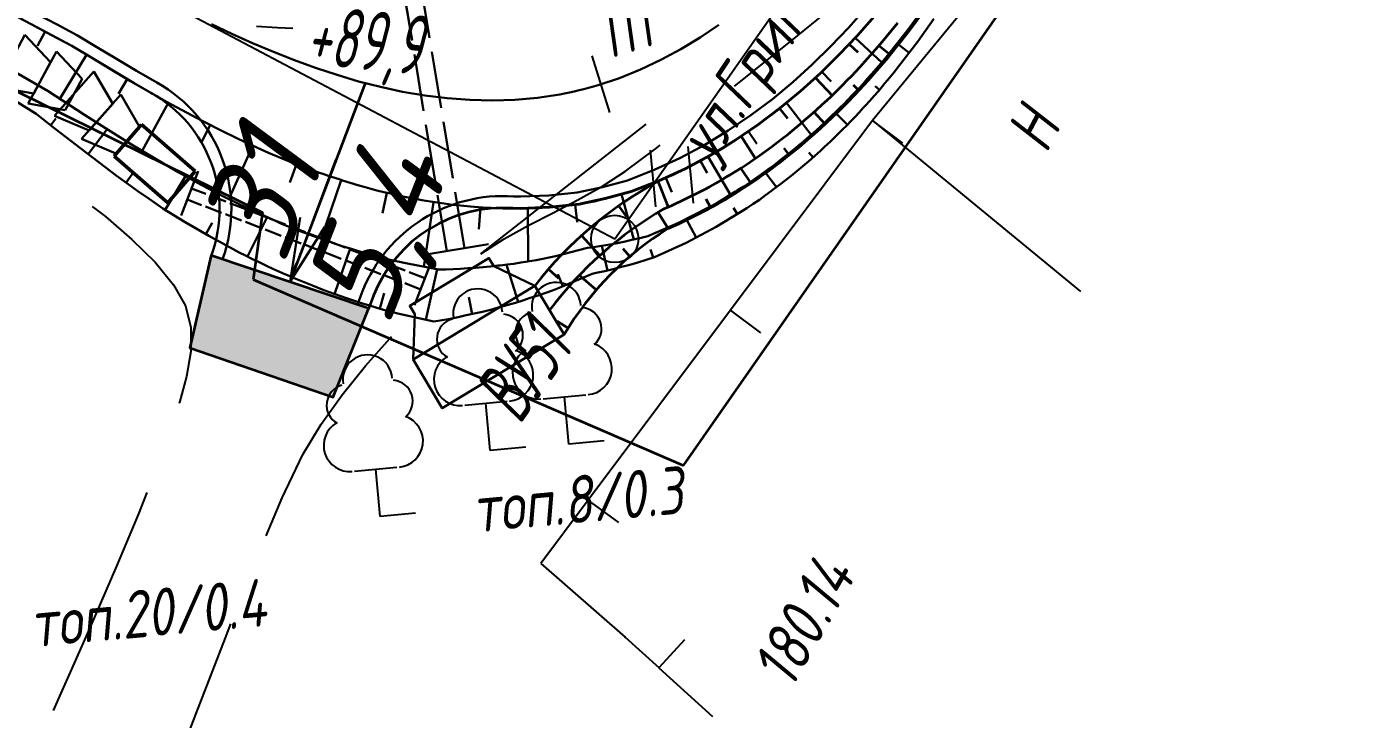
# Model space of a CAD drawing. Header units: millimetres. Extents: x 1808 to 2910, y -1045 to 155.
# Drawn here: x 2783.4 to 2839.3, y -941.2 to -912 of the extents above; entities that cross this region are included whole.
import ezdxf

# ---------------------------------------------------------------- set-up
doc = ezdxf.new("R2010")
doc.units = ezdxf.units.MM
doc.linetypes.add('ACAD_ISO02W100', pattern=[15, 12, -3])
doc.linetypes.add('CONTI', pattern=[0])
for name, color, linetype, lineweight in [('10', 1, 'Continuous', 35), ('Гравий', 30, 'Continuous', 35), ('КОПИЯ_ОСЬ_13_ОТКОСЫ', 7, 'Continuous', 30), ('КОПИЯ_ОСЬ_ОТКОСЫ', 7, 'Continuous', 30), ('ОСЬ_ВЕРХ_ПОКРЫТИЯ_ГРАНИЦЫ_ПОЛОС', 7, 'Continuous', 30), ('ОСЬ_ВЕРХ_ПОКРЫТИЯ_ОСЬ', 1, 'Continuous', 30), ('Ось_примыкания', 1, 'Continuous', 35), ('Трубы мет.', 7, 'ACAD_ISO02W100', 30), ('Уклоны ПЧ', 5, 'Continuous', 30)]:
    doc.layers.add(name, color=color, linetype=linetype, lineweight=lineweight)
for name, color, linetype in [('NAD_MDEFAULT', 7, 'CONTI'), ('PI_OTDEFAULT', 172, 'CONTI'), ('PI_TTDEFAULT', 5, 'CONTI'), ('SIT_LDEFAULT', 7, 'CONTI'), ('USLZNDEFAULT', 7, 'CONTI'), ('ZAPSKDEFAULT', 7, 'CONTI'), ('канава', 7, 'Continuous'), ('канавы', 14, 'Continuous'), ('КОПИЯ_ОСЬ_ТАНГЕНСЫ', 1, 'Continuous'), ('ОСЬ_ВЕРХ_ПОКРЫТИЯ_ОТКОСЫ', 7, 'Continuous'), ('ОСЬ_ВЕРХ_ПОКРЫТИЯ_ПИКЕТЫ', 1, 'Continuous')]:
    doc.layers.add(name, color=color, linetype=linetype)
doc.styles.add('eskd', font='isocpeur.ttf', dxfattribs={"width": 1.2, "height": 2})
doc.styles.get("Standard").update_dxf_attribs({"font": 'isocpeui.ttf'})
doc.styles.add('ГОСТ', font='isocpeur.ttf', dxfattribs={"height": 4})

# ---------------------------------------------------------------- blocks, each defined once
blk = doc.blocks.new('BL_2011')
at = {"color": 0}
for p, q in [((0, 0), (0, 2.4)), ((1.6, 0), (1.6, 2.4))]:
    blk.add_line(p, q, dxfattribs=at)
blk = doc.blocks.new('BL_104')
at = {"color": 0}
for p, q in [((-0.9, 2), (0.9, 2)), ((0, 0), (0, 2)), ((1.5, 0), (0, 0))]:
    blk.add_line(p, q, dxfattribs=at)
for centre, radius, start, end in [((0, 5.8), 1.04, 358, 185), ((-0.94, 4.8), 0.88, 100, 235), ((0.94, 4.8), 0.88, 305, 80), ((-1, 3.1), 1.1, 115, 270), ((1, 3.1), 1.1, 270, 65)]:
    blk.add_arc(centre, radius, start, end, dxfattribs=at)
blk = doc.blocks.new('6')
at = {"layer": 'канава', "color": 5, "linetype": 'Continuous', "lineweight": 30}
for p, q in [((-1.5, -1.25), (-1.5, 1.25)), ((0, 0.75), (-1.5, 1.25)), ((0, 0.75), (0, -0.75)), ((0, -0.75), (-1.5, -1.25))]:
    blk.add_line(p, q, dxfattribs=at)

msp = doc.modelspace()

# ---------------------------------------------------------------- hatches: boundary and pattern name
at = {"layer": 'Гравий', "ltscale": 7}
for points in [[(2791.158, -921.605), (2790.259, -925.502), (2795.413, -927.277), (2794.477, -922.722)], [(2795.413, -927.277), (2796.298, -927.582), (2797.796, -923.839), (2794.477, -922.722)]]:
    msp.add_hatch(color=256, dxfattribs=at).paths.add_polyline_path(points)

# ---------------------------------------------------------------- linework, layer by layer
at = {"layer": '10'}
msp.add_lwpolyline([(2299.114, -815.871), (2381.606, -830.694), (2442.031, -843.61), (2469.156, -847.431), (2465.222, -856.384), (2470.699, -857.691), (2519.43, -865.268), (2565.26, -865.7), (2570.108, -856.093), (2626.948, -857.048), (2650.096, -861.16), (2654.285, -862.347), (2713.343, -882.861), (2750.843, -898.867), (2750.843, -898.867), (2750.843, -898.867), (2750.843, -898.867), (2793.321, -919.798), (2792.927, -922.622), (2811.069, -930.469), (2878.299, -834.078)], dxfattribs=at)
at = {"layer": 'PI_TTDEFAULT', "color": 5}
msp.add_point((2808.603, -937.7, 180.142), dxfattribs=at)
at = {"layer": 'SIT_LDEFAULT', "color": 7}
for p, q in [((2825.614, -907.922), (2819.045, -915.915)), ((2815.59, -912.581), (2817.299, -911.201)), ((2793.953, -912.017), (2793.059, -911.964)), ((2794.599, -912.036), (2793.953, -912.017)), ((2813.614, -914.159), (2815.59, -912.581)), ((2813.226, -914.468), (2813.614, -914.159)), ((2802.524, -921.537), (2809.489, -916.078)), ((2819.045, -915.915), (2813.053, -923.915)), ((2819.045, -915.915), (2827.809, -923.134)), ((2820.321, -916.875), (2819.045, -915.915)), ((2808.621, -918.059), (2809.89, -917.111)), ((2809.89, -917.111), (2810.088, -916.962)), ((2807.649, -918.694), (2808.621, -918.059)), ((2806.617, -919.267), (2807.649, -918.694)), ((2786.135, -919.541), (2786.7, -919.973)), ((2805.571, -919.808), (2806.617, -919.267)), ((2786.7, -919.973), (2787.813, -920.935)), ((2804.524, -920.348), (2805.571, -919.808)), ((2803.503, -920.914), (2804.524, -920.348)), ((2787.813, -920.935), (2788.794, -921.895)), ((2802.524, -921.537), (2803.503, -920.914)), ((2788.794, -921.895), (2789.564, -922.849)), ((2789.564, -922.849), (2790.07, -923.738)), ((2790.07, -923.738), (2790.289, -924.648)), ((2813.053, -923.915), (2807.049, -931.924)), ((2814.329, -924.875), (2813.053, -923.915)), ((2790.289, -924.648), (2790.289, -925.653)), ((2797.661, -926.271), (2798.683, -925.107)), ((2798.683, -925.107), (2798.757, -925.029)), ((2790.289, -925.653), (2790.118, -926.709)), ((2796.682, -927.483), (2797.661, -926.271)), ((2790.118, -926.709), (2789.816, -927.814)), ((2795.787, -928.729), (2796.682, -927.483)), ((2789.806, -927.812), (2789.801, -927.842)), ((2795.021, -929.998), (2795.787, -928.729)), ((2794.147, -931.836), (2795.021, -929.998)), ((2788.434, -931.605), (2788.086, -932.509)), ((2793.478, -933.426), (2794.147, -931.836)), ((2807.049, -931.924), (2805.048, -934.593)), ((2808.336, -932.875), (2807.049, -931.924)), ((2788.086, -932.509), (2787.159, -934.713)), ((2787.159, -934.713), (2786.032, -937.31)), ((2805.048, -934.593), (2808.603, -937.7)), ((2786.032, -937.31), (2784.871, -939.931)), ((2791.755, -937.726), (2791.986, -937.147)), ((2790.515, -940.922), (2791.755, -937.726)), ((2808.603, -937.7), (2810.043, -939.003)), ((2811.109, -937.817), (2810.033, -939.001)), ((2810.033, -939.001), (2812.298, -941.055)), ((2784.871, -939.931), (2784.49, -940.789)), ((2789.453, -943.733), (2790.515, -940.922))]:
    msp.add_line(p, q, dxfattribs=at)
at = {"layer": 'Гравий', "linetype": 'Continuous'}
msp.add_lwpolyline([(2791.158, -921.605), (2790.259, -925.502), (2796.298, -927.582), (2797.796, -923.839)], dxfattribs=at)
at = {"layer": 'канавы', "color": 5, "lineweight": 50}
for p, q in [((2790.476, -918.06), (2788.213, -916.091)), ((2787.058, -917.419), (2789.321, -919.388)), ((2789.321, -919.388), (2790.476, -918.06))]:
    msp.add_line(p, q, dxfattribs=at)
msp.add_lwpolyline([(2787.058, -917.419), (2788.213, -916.091)], dxfattribs=at)
at = {"layer": 'КОПИЯ_ОСЬ_13_ОТКОСЫ'}
for points in [[(2780.897, -912.726), (2784.276, -914.681), (2785.815, -915.686), (2786.431, -916.082), (2787.79, -916.934), (2789.208, -917.781), (2789.794, -918.115), (2790.733, -918.635), (2791.704, -919.142), (2792.706, -919.632), (2793.86, -920.154), (2794.097, -920.257), (2794.334, -920.357), (2794.574, -920.453), (2794.815, -920.545), (2794.936, -920.595), (2795.181, -920.692), (2795.427, -920.785), (2795.674, -920.874), (2795.924, -920.958), (2796.037, -921.001), (2796.378, -921.121), (2796.723, -921.233), (2797.07, -921.337), (2797.283, -921.406), (2797.604, -921.503), (2797.928, -921.592), (2798.254, -921.674), (2798.364, -921.705), (2798.695, -921.793), (2799.028, -921.872), (2799.363, -921.942), (2800.735, -922.201), (2801.047, -922.2), (2801.359, -922.191), (2801.671, -922.174), (2801.983, -922.15), (2802.297, -922.134), (2802.612, -922.11), (2802.926, -922.078), (2803.239, -922.038), (2803.337, -922.029), (2803.629, -921.998), (2803.92, -921.959), (2804.211, -921.914), (2804.5, -921.86), (2804.591, -921.848), (2804.863, -921.804), (2805.134, -921.755), (2805.404, -921.699), (2805.672, -921.636), (2807.016, -921.293), (2807.188, -921.27), (2807.531, -921.219), (2807.873, -921.162), (2808.214, -921.1), (2808.554, -921.032), (2808.892, -920.959), (2809.23, -920.881), (2809.566, -920.797), (2810.86, -920.235), (2812.091, -919.605), (2812.263, -919.515), (2812.518, -919.375), (2812.768, -919.228), (2813.015, -919.075), (2813.259, -918.916), (2813.347, -918.864), (2813.607, -918.702), (2813.863, -918.533), (2814.115, -918.358), (2814.363, -918.177), (2814.631, -917.991), (2814.894, -917.799), (2815.152, -917.599), (2815.405, -917.394), (2815.658, -917.198), (2815.905, -916.996), (2816.148, -916.789), (2816.386, -916.575), (2816.56, -916.427), (2816.816, -916.2), (2817.066, -915.967), (2817.31, -915.728), (2817.489, -915.56), (2817.666, -915.388), (2817.84, -915.214), (2818.011, -915.037), (2818.179, -914.857), (2818.273, -914.761), (2818.458, -914.567), (2818.641, -914.371), (2818.819, -914.171), (2818.995, -913.968), (2819.094, -913.858), (2819.29, -913.636), (2819.482, -913.411), (2819.67, -913.181), (2820.485, -912.155), (2821.166, -911.238)], [(2780.897, -912.726), (2784.276, -914.681), (2785.815, -915.687), (2786.431, -916.082), (2787.79, -916.934), (2789.208, -917.781), (2789.794, -918.116), (2790.733, -918.635), (2791.704, -919.142), (2792.706, -919.632), (2793.86, -920.154), (2794.097, -920.257), (2794.335, -920.357), (2794.574, -920.453), (2794.815, -920.545), (2794.936, -920.595), (2795.181, -920.692), (2795.427, -920.785), (2795.674, -920.874), (2795.924, -920.959), (2796.037, -921.001), (2796.378, -921.121), (2796.723, -921.233), (2797.07, -921.337), (2797.283, -921.406), (2797.604, -921.503), (2797.928, -921.592), (2798.254, -921.674), (2798.364, -921.705), (2798.695, -921.793), (2799.028, -921.872), (2799.363, -921.942), (2800.735, -922.201), (2801.047, -922.2), (2801.359, -922.191), (2801.671, -922.174), (2801.982, -922.15), (2802.298, -922.134), (2802.612, -922.11), (2802.926, -922.078), (2803.239, -922.038), (2803.337, -922.029), (2803.629, -921.998), (2803.921, -921.959), (2804.211, -921.913), (2804.5, -921.861), (2804.591, -921.848), (2804.863, -921.804), (2805.134, -921.755), (2805.404, -921.699), (2805.672, -921.636), (2807.016, -921.293), (2807.188, -921.27), (2807.531, -921.219), (2807.873, -921.162), (2808.214, -921.1), (2808.554, -921.032), (2808.892, -920.959), (2809.23, -920.881), (2809.566, -920.797), (2810.86, -920.235), (2812.092, -919.605), (2812.263, -919.515), (2812.517, -919.375), (2812.768, -919.228), (2813.016, -919.075), (2813.259, -918.916), (2813.347, -918.864), (2813.607, -918.702), (2813.863, -918.533), (2814.115, -918.358), (2814.363, -918.177), (2814.631, -917.991), (2814.894, -917.798), (2815.152, -917.599), (2815.405, -917.394), (2815.658, -917.198), (2815.905, -916.996), (2816.148, -916.789), (2816.386, -916.575), (2816.56, -916.428), (2816.816, -916.2), (2817.066, -915.967), (2817.31, -915.728), (2817.49, -915.559), (2817.666, -915.388), (2817.84, -915.214), (2818.011, -915.037), (2818.179, -914.857), (2818.273, -914.761), (2818.458, -914.568), (2818.64, -914.371), (2818.819, -914.171), (2818.995, -913.968), (2819.094, -913.858), (2819.29, -913.636), (2819.482, -913.411), (2819.67, -913.182), (2820.485, -912.155), (2821.166, -911.238)], [(2781.836, -910.951), (2785.284, -912.774), (2786.145, -913.297), (2787.907, -914.347), (2789.272, -915.128), (2790.776, -915.941), (2791.687, -916.404), (2792.62, -916.851), (2793.576, -917.279), (2794.556, -917.685), (2795.674, -918.108), (2795.902, -918.19), (2796.131, -918.269), (2796.361, -918.344), (2796.592, -918.415), (2796.697, -918.45), (2797.012, -918.551), (2797.33, -918.644), (2797.65, -918.729), (2797.845, -918.786), (2798.139, -918.866), (2798.435, -918.939), (2798.733, -919.005), (2798.933, -919.055), (2799.235, -919.123), (2799.538, -919.183), (2799.842, -919.236), (2800.03, -919.274), (2800.218, -919.309), (2800.407, -919.341), (2800.596, -919.37), (2800.786, -919.396), (2800.976, -919.418), (2801.16, -919.447), (2801.344, -919.472), (2801.528, -919.494), (2801.805, -919.522), (2802.083, -919.542), (2802.256, -919.561), (2802.429, -919.576), (2802.603, -919.589), (2802.776, -919.599), (2802.95, -919.606), (2803.292, -919.616), (2803.455, -919.625), (2803.619, -919.63), (2803.782, -919.632), (2803.946, -919.633), (2804.109, -919.63), (2804.273, -919.625), (2804.437, -919.623), (2804.603, -919.622), (2804.769, -919.618), (2804.934, -919.612), (2805.1, -919.603), (2805.348, -919.584), (2806.681, -919.446), (2806.996, -919.393), (2807.308, -919.33), (2807.619, -919.256), (2808.851, -918.924), (2808.974, -918.88), (2810.166, -918.407), (2810.4, -918.311), (2810.631, -918.208), (2810.86, -918.1), (2811.086, -917.988), (2811.309, -917.869), (2811.469, -917.792), (2811.707, -917.67), (2811.942, -917.543), (2812.174, -917.411), (2812.402, -917.273), (2812.484, -917.226), (2812.73, -917.085), (2812.972, -916.938), (2813.21, -916.784), (2813.444, -916.625), (2813.699, -916.461), (2813.949, -916.291), (2814.195, -916.115), (2814.437, -915.933), (2814.613, -915.807), (2814.874, -915.612), (2815.13, -915.411), (2815.38, -915.203), (2815.548, -915.07), (2815.795, -914.866), (2816.038, -914.656), (2816.276, -914.44), (2816.364, -914.365), (2816.624, -914.133), (2816.878, -913.895), (2817.126, -913.651), (2817.31, -913.476), (2817.492, -913.298), (2817.67, -913.117), (2817.846, -912.933), (2818.698, -912.011), (2819.425, -911.168)], [(2780.447, -913.578), (2783.77, -915.637), (2784.581, -916.266), (2785.242, -916.785), (2785.411, -916.913), (2787.145, -918.236), (2787.599, -918.566), (2788.062, -918.896), (2788.533, -919.228), (2789.111, -919.626), (2790.06, -920.209), (2791.048, -920.782), (2792.075, -921.34), (2792.339, -921.481), (2792.605, -921.618), (2792.874, -921.75), (2793.145, -921.878), (2793.267, -921.939), (2793.512, -922.059), (2793.759, -922.174), (2794.008, -922.285), (2794.259, -922.393), (2794.373, -922.445), (2794.718, -922.597), (2795.067, -922.742), (2795.419, -922.877), (2795.658, -922.975), (2795.898, -923.069), (2796.139, -923.159), (2796.382, -923.245), (2796.627, -923.327), (2796.853, -923.409), (2797.194, -923.526), (2797.537, -923.634), (2797.884, -923.734), (2798.099, -923.802), (2798.424, -923.899), (2798.751, -923.987), (2799.079, -924.067), (2800.544, -924.395), (2800.887, -924.341), (2801.228, -924.28), (2801.568, -924.21), (2801.906, -924.132), (2802.247, -924.063), (2802.587, -923.985), (2802.925, -923.898), (2803.26, -923.803), (2803.364, -923.777), (2803.677, -923.695), (2803.987, -923.606), (2804.295, -923.508), (2804.601, -923.403), (2804.697, -923.375), (2804.983, -923.284), (2805.268, -923.186), (2805.55, -923.082), (2805.829, -922.97), (2807.214, -922.384), (2807.392, -922.347), (2807.746, -922.269), (2808.099, -922.185), (2808.45, -922.096), (2808.8, -922.001), (2809.148, -921.901), (2809.495, -921.795), (2809.84, -921.683), (2811.181, -921.078), (2812.451, -920.402), (2813.741, -919.612), (2814.007, -919.439), (2814.27, -919.26), (2814.528, -919.075), (2814.781, -918.883), (2814.866, -918.823), (2815.117, -918.64), (2815.363, -918.451), (2815.606, -918.256), (2815.843, -918.055), (2816.1, -917.849), (2816.352, -917.637), (2816.598, -917.418), (2816.84, -917.194), (2817.015, -917.038), (2817.274, -916.8), (2817.527, -916.555), (2817.773, -916.305), (2817.954, -916.128), (2818.132, -915.949), (2818.307, -915.767), (2818.479, -915.582), (2818.647, -915.394), (2818.742, -915.294), (2818.928, -915.092), (2819.111, -914.887), (2819.29, -914.679), (2819.465, -914.467), (2819.564, -914.353), (2819.76, -914.122), (2819.951, -913.888), (2820.139, -913.65), (2820.948, -912.585), (2821.621, -911.638)], [(2784.15, -912.174), (2783.834, -912.773)], [(2818.306, -912.435), (2819.43, -913.472)], [(2820.586, -913.063), (2820.074, -912.674)], [(2785.897, -913.146), (2784.77, -915.004)], [(2816.909, -913.865), (2817.302, -914.272)], [(2787.614, -914.172), (2787.243, -914.794)], [(2819.336, -914.624), (2819.149, -914.467)], [(2789.348, -915.169), (2788.247, -917.207)], [(2815.406, -915.183), (2816.452, -916.52)], [(2817.985, -916.098), (2817.468, -915.579)], [(2784.387, -916.115), (2784.6, -915.84)], [(2785.969, -917.338), (2786.767, -916.292)], [(2791.112, -916.112), (2790.762, -916.8)], [(2813.81, -916.387), (2814.158, -916.901)], [(2792.912, -916.982), (2791.901, -919.238)], [(2812.114, -917.446), (2813.047, -919.055)], [(2816.536, -917.475), (2816.354, -917.273)], [(2794.754, -917.76), (2794.463, -918.531)], [(2787.566, -918.542), (2787.824, -918.187)], [(2789.207, -919.685), (2790.075, -918.271)], [(2796.638, -918.43), (2795.797, -920.916)], [(2810.327, -918.341), (2810.582, -918.949)], [(2814.985, -918.737), (2814.506, -918.079)], [(2798.563, -918.968), (2798.373, -919.822)], [(2808.452, -919.032), (2808.969, -920.942)], [(2800.524, -919.359), (2800.114, -922.084)], [(2802.511, -919.583), (2802.443, -920.498)], [(2804.51, -919.623), (2804.518, -921.858)], [(2806.502, -919.465), (2806.58, -920.206)], [(2813.333, -919.862), (2813.178, -919.61)], [(2790.924, -920.71), (2791.201, -920.232)], [(2792.685, -921.658), (2793.511, -919.996)], [(2811.598, -920.856), (2811.181, -920.071)], [(2796.358, -923.236), (2797.018, -921.322)], [(2807.862, -922.242), (2807.619, -921.205)], [(2809.787, -921.701), (2809.676, -921.363)], [(2794.498, -922.501), (2794.75, -921.936)], [(2800.204, -924.319), (2800.679, -922.191)], [(2804.099, -923.571), (2803.608, -922)], [(2805.983, -922.905), (2805.769, -922.4)], [(2798.26, -923.851), (2798.452, -923.204)], [(2802.165, -924.08), (2802.016, -923.369)]]:
    msp.add_lwpolyline(points, dxfattribs=at)
at = {"layer": 'КОПИЯ_ОСЬ_ТАНГЕНСЫ'}
for p, q in [((2808.171, -920.914), (2842.789, -871.709)), ((2721.161, -874.915), (2808.171, -920.914))]:
    msp.add_line(p, q, dxfattribs=at)
msp.add_circle((2808.171, -920.914), 1, dxfattribs=at)
at = {"layer": 'ОСЬ_ВЕРХ_ПОКРЫТИЯ_ГРАНИЦЫ_ПОЛОС'}
for points in [[(2787.587, -913.578), (2787.166, -913.328), (2786.337, -912.829), (2785.517, -912.332), (2784.655, -911.876), (2783.793, -911.42), (2782.932, -910.965)], [(2782.698, -911.407), (2783.56, -911.862), (2784.422, -912.318), (2785.271, -912.767), (2786.078, -913.257), (2786.91, -913.758), (2787.754, -914.258), (2788.613, -914.757), (2788.677, -914.793)]]:
    msp.add_lwpolyline(points, dxfattribs=at)
for points in [[(2818.736, -911.209), (2818.027, -912.008), (2817.283, -912.792), (2816.501, -913.557), (2815.68, -914.3), (2814.816, -915.015), (2813.91, -915.699), (2812.959, -916.345), (2811.963, -916.949), (2810.921, -917.505), (2809.836, -918.006), (2808.706, -918.445), (2807.656, -918.73), (2806.592, -918.954), (2805.386, -919.077), (2804.191, -919.125), (2803.9, -919.12), (2803.9, -919.12), (2803.9, -919.12, 0.325504), (2797.535, -923.115), (2797.323, -923.679)], [(2797.796, -923.839), (2798.001, -923.296, -0.325852), (2803.878, -919.619), (2804.197, -919.625), (2805.421, -919.576), (2806.669, -919.449), (2807.773, -919.216), (2808.863, -918.921), (2810.031, -918.466), (2811.144, -917.953), (2812.21, -917.384), (2813.229, -916.766), (2814.201, -916.105), (2815.127, -915.407), (2816.007, -914.678), (2816.844, -913.921), (2817.639, -913.143), (2818.396, -912.346), (2819.115, -911.535)], [(2791.632, -921.765), (2791.632, -921.765, 0.369171), (2788.861, -914.323), (2788.861, -914.323), (2788.861, -914.323), (2788.861, -914.323), (2788.007, -913.827), (2787.587, -913.578)], [(2791.162, -921.593, 0.3694), (2788.615, -914.758), (2787.754, -914.258), (2787.332, -914.008)]]:
    msp.add_lwpolyline(points, format="xyb", dxfattribs=at)
at = {"layer": 'ОСЬ_ВЕРХ_ПОКРЫТИЯ_ОСЬ'}
msp.add_lwpolyline([(2791.167, -911.857), (2792.029, -912.264), (2792.898, -912.654), (2793.774, -913.026), (2794.66, -913.376), (2795.555, -913.703), (2796.459, -914.002), (2797.372, -914.271), (2798.295, -914.506), (2799.226, -914.706), (2800.165, -914.865), (2801.11, -914.982), (2802.06, -915.053), (2803.012, -915.075), (2803.964, -915.045), (2804.912, -914.961), (2805.854, -914.82), (2805.854, -914.82, 0.027676), (2807.467, -914.432), (2807.467, -914.432), (2808.37, -914.131), (2809.254, -913.775), (2810.115, -913.369), (2810.953, -912.917), (2811.767, -912.423), (2812.556, -911.889)], format="xyb", dxfattribs=at)
at = {"layer": 'ОСЬ_ВЕРХ_ПОКРЫТИЯ_ОТКОСЫ'}
msp.add_lwpolyline([(2809.985, -918.479), (2810.166, -918.407), (2810.4, -918.311), (2810.631, -918.208), (2810.86, -918.1), (2811.086, -917.988), (2811.309, -917.869), (2811.469, -917.792), (2811.707, -917.67), (2811.942, -917.543), (2812.174, -917.411), (2812.402, -917.273), (2812.484, -917.226), (2812.73, -917.085), (2812.972, -916.938), (2813.21, -916.784), (2813.444, -916.625), (2813.699, -916.461), (2813.949, -916.291), (2814.195, -916.115), (2814.437, -915.933), (2814.613, -915.807), (2814.874, -915.612), (2815.13, -915.411), (2815.38, -915.203), (2815.548, -915.07), (2815.795, -914.866), (2816.038, -914.656), (2816.276, -914.44), (2816.364, -914.365), (2816.624, -914.133), (2816.878, -913.895), (2817.126, -913.651), (2817.31, -913.476), (2817.492, -913.298), (2817.67, -913.117), (2817.846, -912.933), (2818.698, -912.011), (2819.425, -911.168)], dxfattribs=at)
at = {"layer": 'ОСЬ_ВЕРХ_ПОКРЫТИЯ_ПИКЕТЫ'}
msp.add_line((2807.958, -915.589), (2807.221, -913.201), dxfattribs=at)
msp.add_line((2807.958, -915.589), (2807.221, -913.201), dxfattribs=at)
at = {"layer": 'Ось_примыкания', "color": 0}
for p, q in [((2818.056, -912.705), (2818.415, -913.037)), ((2819.784, -913.154), (2819.305, -912.773)), ((2816.64, -914.117), (2817.338, -914.862)), ((2818.466, -914.658), (2818.231, -914.433)), ((2815.121, -915.417), (2815.449, -915.834)), ((2817.05, -916.07), (2816.58, -915.564)), ((2813.501, -916.588), (2814.097, -917.515)), ((2815.532, -917.371), (2815.31, -917.083)), ((2811.791, -917.624), (2812.062, -918.126)), ((2813.924, -918.559), (2813.489, -917.93)), ((2809.985, -918.479), (2810.42, -919.575)), ((2808.333, -919.519), (2808.663, -919.985)), ((2812.217, -919.599), (2812.031, -919.244)), ((2810.422, -920.479), (2809.997, -919.793)), ((2806.773, -920.769), (2807.538, -921.615)), ((2808.808, -921.657), (2808.531, -921.333)), ((2805.372, -922.194), (2805.797, -922.565)), ((2807.391, -923.066), (2806.675, -922.448)), ((2806.204, -924.673), (2805.744, -924.385))]:
    msp.add_line(p, q, dxfattribs=at)
at = {"layer": 'Ось_примыкания', "color": 0, "ltscale": 7}
for points in [[(2810.422, -920.479), (2810.878, -920.282), (2812.113, -919.653), (2812.285, -919.564), (2812.541, -919.423), (2812.792, -919.277), (2813.04, -919.124), (2813.285, -918.966), (2813.373, -918.913), (2813.634, -918.751), (2813.891, -918.582), (2814.144, -918.408), (2814.393, -918.227), (2814.661, -918.041), (2814.925, -917.848), (2815.184, -917.65), (2815.438, -917.444), (2815.692, -917.248), (2815.941, -917.047), (2816.185, -916.839), (2816.424, -916.626), (2816.598, -916.478), (2816.854, -916.251), (2817.106, -916.018), (2817.351, -915.779), (2817.531, -915.61), (2817.709, -915.439), (2817.883, -915.265), (2818.055, -915.088), (2818.223, -914.908), (2818.318, -914.813), (2818.504, -914.619), (2818.687, -914.422), (2818.867, -914.222), (2819.043, -914.019), (2819.143, -913.91), (2819.34, -913.687), (2819.532, -913.462), (2819.721, -913.233), (2820.54, -912.206), (2821.225, -911.289)], [(2810.24, -919.649), (2810.584, -919.507), (2811.783, -918.92), (2811.95, -918.835), (2812.198, -918.704), (2812.444, -918.566), (2812.685, -918.422), (2812.923, -918.273), (2813.01, -918.223), (2813.265, -918.071), (2813.516, -917.912), (2813.764, -917.747), (2814.007, -917.575), (2814.271, -917.4), (2814.53, -917.217), (2814.784, -917.029), (2815.034, -916.834), (2815.216, -916.699), (2815.484, -916.491), (2815.748, -916.277), (2816.005, -916.056), (2816.177, -915.914), (2816.431, -915.697), (2816.68, -915.474), (2816.923, -915.246), (2817.013, -915.166), (2817.278, -914.921), (2817.537, -914.669), (2817.79, -914.412), (2817.977, -914.227), (2818.161, -914.04), (2818.342, -913.849), (2818.52, -913.655), (2819.381, -912.688), (2820.111, -911.807)]]:
    msp.add_lwpolyline(points, dxfattribs=at)
at = {"layer": 'Ось_примыкания', "linetype": 'Continuous'}
msp.add_lwpolyline([(2819.115, -911.535), (2818.396, -912.346), (2817.639, -913.143), (2816.844, -913.921), (2816.007, -914.678), (2815.127, -915.407), (2814.201, -916.105), (2813.229, -916.766), (2812.21, -917.384), (2811.144, -917.953), (2810.031, -918.466), (2808.863, -918.921), (2807.773, -919.216), (2806.669, -919.449), (2805.421, -919.576), (2804.197, -919.625), (2803.878, -919.619, 0.32584), (2798.001, -923.296), (2797.791, -923.855)], format="xyb", dxfattribs=at)
for points in [[(2802.988, -919.603), (2804.197, -919.625), (2805.421, -919.576), (2806.669, -919.449), (2807.773, -919.216), (2808.863, -918.921), (2810.031, -918.466), (2811.144, -917.953), (2812.21, -917.384), (2813.229, -916.766), (2814.201, -916.105), (2815.127, -915.407), (2816.007, -914.678), (2816.844, -913.921), (2817.639, -913.143), (2818.396, -912.346), (2819.115, -911.535)], [(2794.477, -922.722), (2797.654, -914.343)], [(2791.158, -921.605), (2797.796, -923.839)]]:
    msp.add_lwpolyline(points, dxfattribs=at)
at = {"layer": 'Ось_примыкания', "color": 0, "ltscale": 7}
for points in [[(2810.029, -918.462, 0.102415), (2804.799, -922.887, 2.692555)], [(2810.24, -919.649, 0.099012), (2805.42, -923.914, 0.093468)], [(2810.422, -920.479, 0.120814), (2806.041, -924.94, 1.275459)]]:
    msp.add_lwpolyline(points, format="xyb", dxfattribs=at)
at = {"layer": 'Трубы мет.', "ltscale": 0.2}
for points in [[(2801.093, -921.432), (2798.951, -908.509)], [(2801.833, -921.31), (2799.691, -908.386)]]:
    msp.add_lwpolyline(points, dxfattribs=at)
at = {"layer": 'Трубы мет.', "lineweight": 30}
for points in [[(2790.605, -918.058), (2789.886, -919.925)], [(2802.849, -921.141), (2800.136, -921.591)], [(2800.448, -921.846), (2799.729, -923.712)]]:
    msp.add_lwpolyline(points, dxfattribs=at)
at = {"layer": 'Трубы мет.', "lineweight": 30, "ltscale": 0.06}
for points in [[(2800.168, -922.573), (2790.325, -918.785)], [(2799.988, -923.04), (2790.145, -919.252)]]:
    msp.add_lwpolyline(points, dxfattribs=at)
at = {"layer": 'Трубы мет.', "linetype": 'Continuous'}
for points in [[(2799.665, -925.993), (2799.735, -924.081), (2799.528, -923.738), (2802.865, -921.719), (2803.072, -922.062), (2804.799, -922.887)], [(2799.665, -925.993), (2800.897, -928.053), (2806.041, -924.94), (2804.799, -922.887)]]:
    msp.add_lwpolyline(points, close=True, dxfattribs=at)
at = {"layer": 'Уклоны ПЧ', "ltscale": 2}
for points in [[(2794.488, -922.705), (2796.416, -917.576)], [(2794.488, -922.705), (2794.908, -920.011)], [(2794.488, -922.705), (2795.947, -920.402)]]:
    msp.add_lwpolyline(points, dxfattribs=at)

# ---------------------------------------------------------------- block references
at = {"layer": 'USLZNDEFAULT', "color": 7, "rotation": 5.244115039693727}
for p in [(2802.923, -929.834, 180.891), (2806.237, -929.562, 180.939), (2798.275, -932.617, 180.433)]:
    msp.add_blockref('BL_104', p, dxfattribs=at)
at = {"layer": 'ZAPSKDEFAULT', "color": 7, "rotation": 5.244115039693727}
msp.add_blockref('BL_2011', (2809.896, -919.557), dxfattribs=at)
at = {"layer": 'КОПИЯ_ОСЬ_ОТКОСЫ', "linetype": 'Continuous'}
for p, rotation in [((2784.027, -914.127), 331.6062244472441), ((2785.354, -914.825), 331.6062244472441), ((2786.502, -915.785), 318.4739879590381), ((2787.634, -916.756), 318.4739879590381)]:
    msp.add_blockref('6', p, dxfattribs=dict(at, rotation=rotation))

# ---------------------------------------------------------------- texts
at = {"layer": 'NAD_MDEFAULT', "color": 7, "style": 'eskd', "oblique": 10, "width": 0.8}
for s, rotation, p in [('ул.Григория Лядова', 56.2441, (2812.315, -917.761)), ('Н', 62.1431, (2826.366, -917.369)), ('топ.8/0.3', 5.2441, (2802.263, -933.295)), ('топ.20/0.4', 5.2441, (2783.616, -938.135, 181))]:
    msp.add_text(s, height=2, rotation=rotation, dxfattribs=at).set_placement(p)
at = {"layer": 'PI_OTDEFAULT', "color": 172, "style": 'eskd', "oblique": 10, "width": 0.8}
msp.add_text('180.14', height=2, rotation=60.2441, dxfattribs=at).set_placement((2815.613, -939.951))
at = {"layer": 'КОПИЯ_ОСЬ_ТАНГЕНСЫ', "width": 0.6}
msp.add_text('ВУ51', height=2.5, rotation=54.8717, dxfattribs=at).set_placement((2804.158, -928.79))
at = {"layer": 'ОСЬ_ВЕРХ_ПОКРЫТИЯ_ПИКЕТЫ', "width": 0.6}
for s, rotation, p in [('111', 17.1608, (2807.793, -913.379)), ('+89,9', 354.5779, (2795.107, -913.54))]:
    msp.add_text(s, height=2.5, rotation=rotation, dxfattribs=at).set_placement(p)
at = {"layer": 'Уклоны ПЧ', "style": 'ГОСТ', "oblique": 15}
for s, p in [('31', (2794.201, -922.101)), ('5,4', (2798.579, -924.743, 180.433))]:
    msp.add_text(s, height=4, rotation=68.5084, dxfattribs=at).set_placement(p)

doc.saveas('drawing.dxf')
